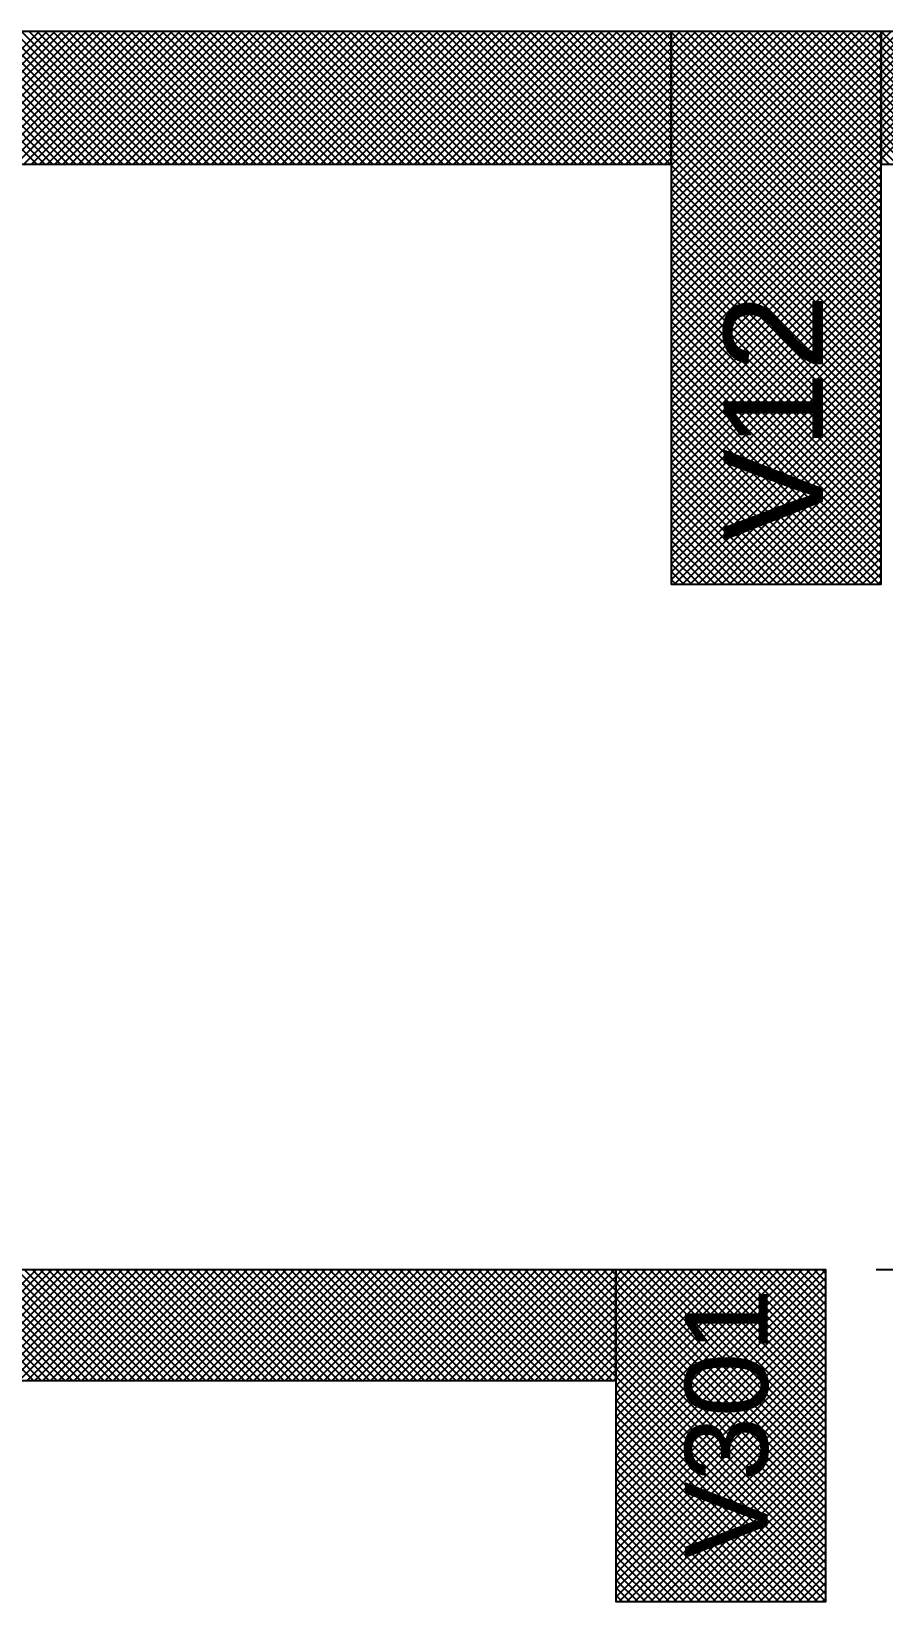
# Model space of a CAD drawing. Extents: x 0 to 119, y 0 to 84.
# Drawn here: x 52.922 to 54.463, y 29.363 to 32.203 of the extents above; entities that cross this region are included whole.
import ezdxf

# ---------------------------------------------------------------- set-up
doc = ezdxf.new("R2010")
doc.units = 0
doc.header["$MEASUREMENT"] = 0
doc.linetypes.add('ESTILO_TQS_0002', pattern=[0.4, 0.1, -0.3])
for name, color, linetype in [('29', 9, 'CONTINUOUS'), ('3', 7, 'CONTINUOUS'), ('32', 250, 'CONTINUOUS'), ('6', 178, 'CONTINUOUS')]:
    doc.layers.add(name, color=color, linetype=linetype)
doc.styles.add('TQS_ARIAL', font='arial.ttf')

msp = doc.modelspace()

# ---------------------------------------------------------------- linework, layer by layer
at = {"layer": '29', "color": 9, "linetype": 'Continuous'}
for p, q in [((52.691819, 32.203421), (52.931819, 31.963421)), ((52.695792, 31.963421), (52.935792, 32.203421)), ((52.705961, 32.203421), (52.945961, 31.963421)), ((52.709934, 31.963421), (52.949934, 32.203421)), ((52.720103, 32.203421), (52.960103, 31.963421)), ((52.724076, 31.963421), (52.964076, 32.203421)), ((52.734246, 32.203421), (52.974246, 31.963421)), ((52.738218, 31.963421), (52.978218, 32.203421)), ((52.748388, 32.203421), (52.988388, 31.963421)), ((52.75236, 31.963421), (52.99236, 32.203421)), ((52.76253, 32.203421), (53.00253, 31.963421)), ((52.766502, 31.963421), (53.006502, 32.203421)), ((52.776672, 32.203421), (53.016672, 31.963421)), ((52.780645, 31.963421), (53.020645, 32.203421)), ((52.790814, 32.203421), (53.030814, 31.963421)), ((52.794787, 31.963421), (53.034787, 32.203421)), ((52.804956, 32.203421), (53.044956, 31.963421)), ((52.808929, 31.963421), (53.048929, 32.203421)), ((52.819098, 32.203421), (53.059098, 31.963421)), ((52.823071, 31.963421), (53.063071, 32.203421)), ((52.833241, 32.203421), (53.073241, 31.963421)), ((52.837213, 31.963421), (53.077213, 32.203421)), ((52.847383, 32.203421), (53.087383, 31.963421)), ((52.851355, 31.963421), (53.091355, 32.203421)), ((52.861525, 32.203421), (53.101525, 31.963421)), ((52.865497, 31.963421), (53.105497, 32.203421)), ((52.875667, 32.203421), (53.115667, 31.963421)), ((52.87964, 31.963421), (53.11964, 32.203421)), ((52.889809, 32.203421), (53.129809, 31.963421)), ((52.893782, 31.963421), (53.133782, 32.203421)), ((52.903951, 32.203421), (53.143951, 31.963421)), ((52.907924, 31.963421), (53.147924, 32.203421)), ((52.918093, 32.203421), (53.158093, 31.963421)), ((52.922066, 31.963421), (53.162066, 32.203421)), ((52.932235, 32.203421), (53.171581, 31.963421)), ((52.936208, 31.963421), (53.176208, 32.203421)), ((52.946378, 32.203421), (53.186378, 31.963421)), ((52.95035, 31.963421), (53.19035, 32.203421)), ((52.96052, 32.203421), (53.20052, 31.963421)), ((52.964492, 31.963421), (53.204492, 32.203421)), ((52.974662, 32.203421), (53.214662, 31.963421)), ((52.978635, 31.963421), (53.218635, 32.203421)), ((52.988804, 32.203421), (53.228804, 31.963421)), ((52.992777, 31.963421), (53.232777, 32.203421)), ((53.002946, 32.203421), (53.242946, 31.963421)), ((53.006919, 31.963421), (53.246919, 32.203421)), ((53.017088, 32.203421), (53.257088, 31.963421)), ((53.021061, 31.963421), (53.261061, 32.203421)), ((53.03123, 32.203421), (53.27123, 31.963421)), ((53.035203, 31.963421), (53.275203, 32.203421)), ((53.045373, 32.203421), (53.285373, 31.963421)), ((53.049345, 31.963421), (53.289345, 32.203421)), ((53.059515, 32.203421), (53.299515, 31.963421)), ((53.063487, 31.963421), (53.303487, 32.203421)), ((53.073657, 32.203421), (53.313657, 31.963421)), ((53.077629, 31.963421), (53.317629, 32.203421)), ((53.087799, 32.203421), (53.327799, 31.963421)), ((53.091772, 31.963421), (53.331772, 32.203421)), ((53.101941, 32.203421), (53.341941, 31.963421)), ((53.105914, 31.963421), (53.345914, 32.203421)), ((53.116083, 32.203421), (53.356083, 31.963421)), ((53.120056, 31.963421), (53.360056, 32.203421)), ((53.130225, 32.203421), (53.370225, 31.963421)), ((53.134198, 31.963421), (53.374198, 32.203421)), ((53.144368, 32.203421), (53.384368, 31.963421)), ((53.14834, 31.963421), (53.388167, 32.203421)), ((53.15851, 32.203421), (53.39851, 31.963421)), ((53.162482, 31.963421), (53.402482, 32.203421)), ((53.172652, 32.203421), (53.412652, 31.963421)), ((53.176624, 31.963421), (53.416624, 32.203421)), ((53.186794, 32.203421), (53.426794, 31.963421)), ((53.190767, 31.963421), (53.430767, 32.203421)), ((53.200936, 32.203421), (53.440936, 31.963421)), ((53.204909, 31.963421), (53.444909, 32.203421)), ((53.215078, 32.203421), (53.455078, 31.963421)), ((53.219051, 31.963421), (53.459051, 32.203421)), ((53.22922, 32.203421), (53.46922, 31.963421)), ((53.233193, 31.963421), (53.473193, 32.203421)), ((53.243362, 32.203421), (53.483362, 31.963421)), ((53.247335, 31.963421), (53.487335, 32.203421)), ((53.257505, 32.203421), (53.497505, 31.963421)), ((53.261477, 31.963421), (53.501477, 32.203421)), ((53.271647, 32.203421), (53.511647, 31.963421)), ((53.275619, 31.963421), (53.515619, 32.203421)), ((53.285789, 32.203421), (53.525789, 31.963421)), ((53.289761, 31.963421), (53.529761, 32.203421)), ((53.299931, 32.203421), (53.539931, 31.963421)), ((53.303904, 31.963421), (53.543904, 32.203421)), ((53.314073, 32.203421), (53.554073, 31.963421)), ((53.318046, 31.963421), (53.558046, 32.203421)), ((53.328215, 32.203421), (53.568215, 31.963421)), ((53.332188, 31.963421), (53.572188, 32.203421)), ((53.342357, 32.203421), (53.582357, 31.963421)), ((53.34633, 31.963421), (53.58633, 32.203421)), ((53.3565, 32.203421), (53.5965, 31.963421)), ((53.360472, 31.963421), (53.600472, 32.203421)), ((53.370642, 32.203421), (53.610642, 31.963421)), ((53.374614, 31.963421), (53.614614, 32.203421)), ((53.384784, 32.203421), (53.624784, 31.963421)), ((53.388756, 31.963421), (53.628756, 32.203421)), ((53.398926, 32.203421), (53.638926, 31.963421)), ((53.402899, 31.963421), (53.642899, 32.203421)), ((53.413068, 32.203421), (53.653068, 31.963421)), ((53.417041, 31.963421), (53.657041, 32.203421)), ((53.42721, 32.203421), (53.66721, 31.963421)), ((53.431183, 31.963421), (53.671183, 32.203421)), ((53.441352, 32.203421), (53.681352, 31.963421)), ((53.445325, 31.963421), (53.685325, 32.203421)), ((53.455494, 32.203421), (53.695494, 31.963421)), ((53.459467, 31.963421), (53.699467, 32.203421)), ((53.469637, 32.203421), (53.709637, 31.963421)), ((53.473609, 31.963421), (53.713609, 32.203421)), ((53.483779, 32.203421), (53.723779, 31.963421)), ((53.487751, 31.963421), (53.727751, 32.203421)), ((53.497921, 32.203421), (53.737921, 31.963421)), ((53.501894, 31.963421), (53.741894, 32.203421)), ((53.512063, 32.203421), (53.752063, 31.963421)), ((53.516036, 31.963421), (53.756036, 32.203421)), ((53.526205, 32.203421), (53.766205, 31.963421)), ((53.530178, 31.963421), (53.770178, 32.203421)), ((53.540347, 32.203421), (53.780347, 31.963421)), ((53.54432, 31.963421), (53.78432, 32.203421)), ((53.554489, 32.203421), (53.794489, 31.963421)), ((53.558462, 31.963421), (53.798462, 32.203421)), ((53.568632, 32.203421), (53.808632, 31.963421)), ((53.572604, 31.963421), (53.812604, 32.203421)), ((53.582774, 32.203421), (53.822774, 31.963421)), ((53.586746, 31.963421), (53.826746, 32.203421)), ((53.596916, 32.203421), (53.836916, 31.963421)), ((53.600888, 31.963421), (53.840888, 32.203421)), ((53.611058, 32.203421), (53.851058, 31.963421)), ((53.615031, 31.963421), (53.855031, 32.203421)), ((53.6252, 32.203421), (53.8652, 31.963421)), ((53.629173, 31.963421), (53.869173, 32.203421)), ((53.639342, 32.203421), (53.879342, 31.963421)), ((53.643315, 31.963421), (53.883315, 32.203421)), ((53.653484, 32.203421), (53.893484, 31.963421)), ((53.657457, 31.963421), (53.897457, 32.203421)), ((53.667627, 32.203421), (53.907627, 31.963421)), ((53.671599, 31.963421), (53.911599, 32.203421)), ((53.681769, 32.203421), (53.921769, 31.963421)), ((53.685741, 31.963421), (53.925741, 32.203421)), ((53.695911, 32.203421), (53.935911, 31.963421)), ((53.699883, 31.963421), (53.939883, 32.203421)), ((53.710053, 32.203421), (53.950053, 31.963421)), ((53.714026, 31.963421), (53.954026, 32.203421)), ((53.724195, 32.203421), (53.964195, 31.963421)), ((53.728168, 31.963421), (53.968168, 32.203421)), ((53.738337, 32.203421), (53.978337, 31.963421)), ((53.74231, 31.963421), (53.98231, 32.203421)), ((53.752479, 32.203421), (53.992479, 31.963421)), ((53.756452, 31.963421), (53.996452, 32.203421)), ((53.766621, 32.203421), (54.006621, 31.963421)), ((53.770594, 31.963421), (54.010594, 32.203421)), ((53.780764, 32.203421), (54.020764, 31.963421)), ((53.784736, 31.963421), (54.024736, 32.203421)), ((53.794906, 32.203421), (54.034906, 31.963421)), ((53.798878, 31.963421), (54.038676, 32.203421)), ((53.809048, 32.203421), (54.049048, 31.963421)), ((53.813021, 31.963421), (54.053021, 32.203421)), ((53.82319, 32.203421), (54.06319, 31.963421)), ((53.827163, 31.963421), (54.067163, 32.203421)), ((53.837332, 32.203421), (54.077332, 31.963421)), ((53.841305, 31.963421), (54.079092, 32.201208)), ((53.851474, 32.203421), (54.079092, 31.975803)), ((53.855447, 31.963421), (54.079092, 32.187066)), ((53.865616, 32.203421), (54.079092, 31.989945)), ((53.879759, 32.203421), (54.079092, 32.004087)), ((53.893901, 32.203421), (54.079092, 32.01823)), ((53.908043, 32.203421), (54.079092, 32.032372)), ((53.922185, 32.203421), (54.079092, 32.046514)), ((53.936327, 32.203421), (54.079092, 32.060656)), ((53.950469, 32.203421), (54.079092, 32.074798)), ((53.964611, 32.203421), (54.079092, 32.08894)), ((53.978754, 32.203421), (54.079092, 32.103082)), ((53.992896, 32.203421), (54.079092, 32.117225)), ((54.007038, 32.203421), (54.079092, 32.131367)), ((54.02118, 32.203421), (54.079092, 32.145509)), ((54.035322, 32.203421), (54.079092, 32.159651)), ((54.049464, 32.203421), (54.079092, 32.173793)), ((54.063606, 32.203421), (54.079092, 32.187935)), ((54.077748, 32.203421), (54.079092, 32.202077)), ((54.079092, 31.833513), (54.449, 32.203421)), ((54.079092, 31.847655), (54.434858, 32.203421)), ((54.079092, 31.861797), (54.420716, 32.203421)), ((54.079092, 31.875939), (54.406574, 32.203421)), ((54.079092, 31.890081), (54.392432, 32.203421)), ((54.079092, 31.904223), (54.37829, 32.203421)), ((54.079092, 31.918366), (54.364147, 32.203421)), ((54.079092, 31.932508), (54.350005, 32.203421)), ((54.079092, 31.94665), (54.335863, 32.203421)), ((54.079092, 31.960792), (54.321721, 32.203421)), ((54.079092, 31.974934), (54.307579, 32.203421)), ((54.079092, 31.989076), (54.293437, 32.203421)), ((54.079092, 32.003218), (54.279295, 32.203421)), ((54.079092, 32.017361), (54.265153, 32.203421)), ((54.079092, 32.031503), (54.25101, 32.203421)), ((54.079092, 32.045645), (54.236868, 32.203421)), ((54.079092, 32.059787), (54.222726, 32.203421)), ((54.079092, 32.073929), (54.208584, 32.203421)), ((54.079092, 32.088071), (54.194442, 32.203421)), ((54.079092, 32.102213), (54.1803, 32.203421)), ((54.079092, 32.116355), (54.166158, 32.203421)), ((54.079092, 32.130498), (54.152015, 32.203421)), ((54.079092, 32.14464), (54.137873, 32.203421)), ((54.079092, 32.158782), (54.123731, 32.203421)), ((54.079092, 32.172924), (54.109589, 32.203421)), ((54.079092, 32.187066), (54.095447, 32.203421)), ((54.079092, 32.201208), (54.081305, 32.203421)), ((54.079092, 32.202077), (54.459092, 31.822077)), ((54.079092, 31.819371), (54.459092, 32.199371)), ((54.079092, 32.187935), (54.459092, 31.807935)), ((54.079092, 31.805229), (54.459092, 32.185229)), ((54.091891, 32.203421), (54.459092, 31.836219)), ((54.106033, 32.203421), (54.459092, 31.850362)), ((54.120175, 32.203421), (54.459092, 31.864504)), ((54.134317, 32.203421), (54.459092, 31.878646)), ((54.148459, 32.203421), (54.459092, 31.892788)), ((54.162601, 32.203421), (54.459092, 31.90693)), ((54.176743, 32.203421), (54.459092, 31.921072)), ((54.190886, 32.203421), (54.459092, 31.935214)), ((54.205028, 32.203421), (54.459092, 31.949357)), ((54.21917, 32.203421), (54.459092, 31.963499)), ((54.233312, 32.203421), (54.459092, 31.977641)), ((54.247454, 32.203421), (54.459092, 31.991783)), ((54.261596, 32.203421), (54.459092, 32.005925)), ((54.275738, 32.203421), (54.459092, 32.020067)), ((54.289881, 32.203421), (54.459092, 32.034209)), ((54.304023, 32.203421), (54.459092, 32.048351)), ((54.318165, 32.203421), (54.459092, 32.062494)), ((54.332307, 32.203421), (54.459092, 32.076636)), ((54.346449, 32.203421), (54.459092, 32.090778)), ((54.360591, 32.203421), (54.459092, 32.10492)), ((54.374733, 32.203421), (54.459092, 32.119062)), ((54.388875, 32.203421), (54.459092, 32.133204)), ((54.403018, 32.203421), (54.459092, 32.147346)), ((54.41716, 32.203421), (54.459092, 32.161489)), ((54.431302, 32.203421), (54.459092, 32.175631)), ((54.445444, 32.203421), (54.459092, 32.189773)), ((54.459092, 32.203421), (54.699586, 31.963421)), ((54.459092, 31.973096), (54.689417, 32.203421)), ((54.459092, 31.987239), (54.675274, 32.203421)), ((54.459092, 32.001381), (54.661132, 32.203421)), ((54.459092, 32.015523), (54.64699, 32.203421)), ((54.459092, 32.029665), (54.632848, 32.203421)), ((54.459092, 32.043807), (54.618706, 32.203421)), ((54.459092, 32.057949), (54.604564, 32.203421)), ((54.459092, 32.072091), (54.590422, 32.203421)), ((54.459092, 32.086234), (54.57628, 32.203421)), ((54.459092, 32.100376), (54.562137, 32.203421)), ((54.459092, 32.114518), (54.547995, 32.203421)), ((54.459092, 32.12866), (54.533853, 32.203421)), ((54.459092, 32.142802), (54.519711, 32.203421)), ((54.459092, 32.156944), (54.505569, 32.203421)), ((54.459092, 32.171086), (54.491427, 32.203421)), ((54.459092, 32.185229), (54.477285, 32.203421)), ((54.459092, 32.199371), (54.463142, 32.203421)), ((54.459092, 32.189773), (54.685444, 31.963421)), ((53.869589, 31.963421), (54.079092, 32.172924)), ((53.883731, 31.963421), (54.079092, 32.158782)), ((54.079092, 32.173793), (54.459092, 31.793793)), ((54.079092, 31.791086), (54.459092, 32.171086)), ((54.079092, 32.159651), (54.459092, 31.779651)), ((54.079092, 31.776944), (54.459092, 32.156944)), ((54.459092, 32.175631), (54.671302, 31.963421)), ((54.459092, 32.161489), (54.65716, 31.963421)), ((53.897873, 31.963421), (54.079092, 32.14464)), ((53.912015, 31.963421), (54.079092, 32.130498)), ((54.079092, 32.145509), (54.459092, 31.765509)), ((54.079092, 31.762802), (54.459092, 32.142802)), ((54.079092, 32.131367), (54.459092, 31.751367)), ((54.079092, 31.74866), (54.459092, 32.12866)), ((54.459092, 32.147346), (54.643018, 31.963421)), ((54.459092, 32.133204), (54.628875, 31.963421)), ((53.926158, 31.963421), (54.079092, 32.116355)), ((53.9403, 31.963421), (54.079092, 32.102213)), ((54.079092, 32.117225), (54.459092, 31.737225)), ((54.079092, 31.734518), (54.459092, 32.114518)), ((54.079092, 32.103082), (54.459092, 31.723082)), ((54.079092, 31.720376), (54.459092, 32.100376)), ((54.459092, 32.119062), (54.614733, 31.963421)), ((54.459092, 32.10492), (54.600591, 31.963421)), ((53.954442, 31.963421), (54.079092, 32.088071)), ((53.968584, 31.963421), (54.079092, 32.073929)), ((54.079092, 32.08894), (54.459092, 31.70894)), ((54.079092, 31.706234), (54.459092, 32.086234)), ((54.079092, 32.074798), (54.459092, 31.694798)), ((54.079092, 31.692091), (54.459092, 32.072091)), ((54.459092, 32.090778), (54.586449, 31.963421)), ((54.459092, 32.076636), (54.572307, 31.963421)), ((53.982726, 31.963421), (54.079092, 32.059787)), ((53.996868, 31.963421), (54.079092, 32.045645)), ((54.079092, 32.060656), (54.459092, 31.680656)), ((54.079092, 31.677949), (54.459092, 32.057949)), ((54.079092, 32.046514), (54.459092, 31.666514)), ((54.079092, 31.663807), (54.459092, 32.043807)), ((54.459092, 32.062494), (54.558165, 31.963421)), ((54.459092, 32.048351), (54.544023, 31.963421)), ((54.01101, 31.963421), (54.079092, 32.031503)), ((54.025153, 31.963421), (54.079092, 32.017361)), ((54.079092, 32.032372), (54.459092, 31.652372)), ((54.079092, 31.649665), (54.459092, 32.029665)), ((54.079092, 32.01823), (54.459092, 31.63823)), ((54.079092, 31.635523), (54.459092, 32.015523)), ((54.459092, 32.034209), (54.529881, 31.963421)), ((54.459092, 32.020067), (54.515738, 31.963421)), ((54.038676, 31.963421), (54.079092, 32.003218)), ((54.053437, 31.963421), (54.079092, 31.989076)), ((54.079092, 32.004087), (54.459092, 31.624087)), ((54.079092, 31.621381), (54.459092, 32.001381)), ((54.079092, 31.989945), (54.459092, 31.609945)), ((54.079092, 31.607036), (54.459092, 31.987239)), ((54.459092, 32.005925), (54.501596, 31.963421)), ((54.459092, 31.991783), (54.487454, 31.963421)), ((54.067579, 31.963421), (54.079092, 31.974934)), ((54.079092, 31.975803), (54.459092, 31.595803)), ((54.079092, 31.593096), (54.459092, 31.973096)), ((54.079092, 31.961661), (54.459092, 31.581661)), ((54.079092, 31.578954), (54.459092, 31.958954)), ((54.459092, 31.977641), (54.473312, 31.963421)), ((54.079092, 31.947519), (54.459092, 31.567519)), ((54.079092, 31.564812), (54.459092, 31.944812)), ((54.079092, 31.933377), (54.459092, 31.553377)), ((54.079092, 31.55067), (54.459092, 31.93067)), ((54.079092, 31.919235), (54.459092, 31.539235)), ((54.079092, 31.536528), (54.459092, 31.916528)), ((54.079092, 31.905092), (54.459092, 31.525092)), ((54.079092, 31.522386), (54.459092, 31.902386)), ((54.079092, 31.89095), (54.459092, 31.51095)), ((54.079092, 31.508244), (54.459092, 31.888244)), ((54.079092, 31.876808), (54.459092, 31.496808)), ((54.079092, 31.494102), (54.459092, 31.874102)), ((54.079092, 31.862666), (54.459092, 31.482666)), ((54.079092, 31.479959), (54.459092, 31.859959)), ((54.079092, 31.848524), (54.459092, 31.468524)), ((54.079092, 31.465817), (54.459092, 31.845817)), ((54.079092, 31.834382), (54.459092, 31.454382)), ((54.079092, 31.451675), (54.459092, 31.831675)), ((54.079092, 31.82024), (54.459092, 31.44024)), ((54.079092, 31.437533), (54.459092, 31.817533)), ((54.079092, 31.806098), (54.459092, 31.426098)), ((54.079092, 31.423391), (54.459092, 31.803391)), ((54.079092, 31.791955), (54.459092, 31.411955)), ((54.079092, 31.409249), (54.459092, 31.789249)), ((54.079092, 31.777813), (54.459092, 31.397813)), ((54.079092, 31.395107), (54.459092, 31.775107)), ((54.079092, 31.763671), (54.459092, 31.383671)), ((54.079092, 31.380964), (54.459092, 31.760964)), ((54.079092, 31.749529), (54.459092, 31.369529)), ((54.079092, 31.366822), (54.459092, 31.746822)), ((54.079092, 31.735387), (54.459092, 31.355387)), ((54.079092, 31.35268), (54.459092, 31.73268)), ((54.079092, 31.721245), (54.459092, 31.341245)), ((54.079092, 31.338538), (54.459092, 31.718538)), ((54.079092, 31.707103), (54.459092, 31.327103)), ((54.079092, 31.324396), (54.459092, 31.704396)), ((54.079092, 31.69296), (54.459092, 31.31296)), ((54.079092, 31.310254), (54.459092, 31.690254)), ((54.079092, 31.678818), (54.459092, 31.298818)), ((54.079092, 31.296112), (54.459092, 31.676112)), ((54.079092, 31.664676), (54.459092, 31.284676)), ((54.079092, 31.281969), (54.459092, 31.661969)), ((54.079092, 31.650534), (54.459092, 31.270534)), ((54.079092, 31.267827), (54.459092, 31.647827)), ((54.079092, 31.636392), (54.459092, 31.256392)), ((54.079092, 31.253685), (54.459092, 31.633685)), ((54.079092, 31.62225), (54.459092, 31.24225)), ((54.079092, 31.239543), (54.459092, 31.619543)), ((54.079092, 31.608108), (54.459092, 31.228108)), ((54.079092, 31.225401), (54.459092, 31.605401)), ((54.079092, 31.593965), (54.459092, 31.213965)), ((54.079092, 31.211259), (54.459092, 31.591259)), ((54.079092, 31.579823), (54.455494, 31.203421)), ((54.079092, 31.565681), (54.441352, 31.203421)), ((54.085396, 31.203421), (54.459092, 31.577117)), ((54.099539, 31.203421), (54.459092, 31.562975)), ((54.079092, 31.551539), (54.42721, 31.203421)), ((54.079092, 31.537397), (54.413068, 31.203421)), ((54.113681, 31.203421), (54.459092, 31.548832)), ((54.127823, 31.203421), (54.459092, 31.53469)), ((54.079092, 31.523255), (54.398926, 31.203421)), ((54.079092, 31.509113), (54.384784, 31.203421)), ((54.141965, 31.203421), (54.459092, 31.520548)), ((54.156107, 31.203421), (54.459092, 31.506406)), ((54.079092, 31.494971), (54.370642, 31.203421)), ((54.079092, 31.480828), (54.3565, 31.203421)), ((54.170249, 31.203421), (54.459092, 31.492264)), ((54.184391, 31.203421), (54.459092, 31.478122)), ((54.079092, 31.466686), (54.342357, 31.203421)), ((54.079092, 31.452544), (54.328215, 31.203421)), ((54.198533, 31.203421), (54.459092, 31.46398)), ((54.212676, 31.203421), (54.459092, 31.449837)), ((54.079092, 31.438402), (54.314073, 31.203421)), ((54.079092, 31.42426), (54.299931, 31.203421)), ((54.226818, 31.203421), (54.459092, 31.435695)), ((54.24096, 31.203421), (54.459092, 31.421553)), ((54.079092, 31.410118), (54.285789, 31.203421)), ((54.079092, 31.395976), (54.271647, 31.203421)), ((54.255102, 31.203421), (54.459092, 31.407411)), ((54.269244, 31.203421), (54.459092, 31.393269)), ((54.079092, 31.381833), (54.257505, 31.203421)), ((54.079092, 31.367691), (54.243362, 31.203421)), ((54.283386, 31.203421), (54.459092, 31.379127)), ((54.297528, 31.203421), (54.459092, 31.364985)), ((54.079092, 31.353549), (54.22922, 31.203421)), ((54.079092, 31.339407), (54.215078, 31.203421)), ((54.079092, 31.325265), (54.200936, 31.203421)), ((54.311671, 31.203421), (54.459092, 31.350843)), ((54.325813, 31.203421), (54.459092, 31.3367)), ((54.079092, 31.311123), (54.186794, 31.203421)), ((54.079092, 31.296981), (54.172652, 31.203421)), ((54.339955, 31.203421), (54.459092, 31.322558)), ((54.354097, 31.203421), (54.459092, 31.308416)), ((54.079092, 31.282839), (54.15851, 31.203421)), ((54.079092, 31.268696), (54.144368, 31.203421)), ((54.368239, 31.203421), (54.459092, 31.294274)), ((54.382381, 31.203421), (54.459092, 31.280132)), ((54.079092, 31.254554), (54.130225, 31.203421)), ((54.079092, 31.240412), (54.116083, 31.203421)), ((54.396523, 31.203421), (54.459092, 31.26599)), ((54.410666, 31.203421), (54.459092, 31.251848)), ((54.079092, 31.22627), (54.101941, 31.203421)), ((54.079092, 31.212128), (54.087799, 31.203421)), ((54.424808, 31.203421), (54.459092, 31.237705)), ((54.43895, 31.203421), (54.459092, 31.223563)), ((54.453092, 31.203421), (54.459092, 31.209421)), ((52.725646, 29.963421), (52.925646, 29.763421)), ((52.730249, 29.763421), (52.930249, 29.963421)), ((52.739788, 29.963421), (52.939788, 29.763421)), ((52.744391, 29.763421), (52.944391, 29.963421)), ((52.753931, 29.963421), (52.953931, 29.763421)), ((52.758533, 29.763421), (52.958533, 29.963421)), ((52.768073, 29.963421), (52.968073, 29.763421)), ((52.772675, 29.763421), (52.972675, 29.963421)), ((52.782215, 29.963421), (52.982215, 29.763421)), ((52.786818, 29.763421), (52.986818, 29.963421)), ((52.796357, 29.963421), (52.996357, 29.763421)), ((52.80096, 29.763421), (53.00096, 29.963421)), ((52.810499, 29.963421), (53.010499, 29.763421)), ((52.815102, 29.763421), (53.015102, 29.963421)), ((52.824641, 29.963421), (53.024641, 29.763421)), ((52.829244, 29.763421), (53.029244, 29.963421)), ((52.838783, 29.963421), (53.038783, 29.763421)), ((52.843386, 29.763421), (53.043386, 29.963421)), ((52.852925, 29.963421), (53.052925, 29.763421)), ((52.857528, 29.763421), (53.057528, 29.963421)), ((52.867068, 29.963421), (53.067068, 29.763421)), ((52.87167, 29.763421), (53.07167, 29.963421)), ((52.88121, 29.963421), (53.08121, 29.763421)), ((52.885812, 29.763421), (53.085812, 29.963421)), ((52.895352, 29.963421), (53.095352, 29.763421)), ((52.899955, 29.763421), (53.099955, 29.963421)), ((52.909494, 29.963421), (53.109494, 29.763421)), ((52.914097, 29.763421), (53.114097, 29.963421)), ((52.923636, 29.963421), (53.123636, 29.763421)), ((52.928239, 29.763421), (53.128239, 29.963421)), ((52.937778, 29.963421), (53.137778, 29.763421)), ((52.942381, 29.763421), (53.142381, 29.963421)), ((52.95192, 29.963421), (53.15192, 29.763421)), ((52.956523, 29.763421), (53.156523, 29.963421)), ((52.966063, 29.963421), (53.166063, 29.763421)), ((52.970665, 29.763421), (53.170665, 29.963421)), ((52.980205, 29.963421), (53.180205, 29.763421)), ((52.984807, 29.763421), (53.184807, 29.963421)), ((52.994347, 29.963421), (53.194347, 29.763421)), ((52.99895, 29.763421), (53.19895, 29.963421)), ((53.008489, 29.963421), (53.208489, 29.763421)), ((53.013092, 29.763421), (53.213092, 29.963421)), ((53.022631, 29.963421), (53.222631, 29.763421)), ((53.027234, 29.763421), (53.227234, 29.963421)), ((53.036773, 29.963421), (53.236773, 29.763421)), ((53.041376, 29.763421), (53.241376, 29.963421)), ((53.050915, 29.963421), (53.250915, 29.763421)), ((53.055518, 29.763421), (53.255518, 29.963421)), ((53.065058, 29.963421), (53.265058, 29.763421)), ((53.06966, 29.763421), (53.26966, 29.963421)), ((53.0792, 29.963421), (53.2792, 29.763421)), ((53.083802, 29.763421), (53.283802, 29.963421)), ((53.093342, 29.963421), (53.293342, 29.763421)), ((53.097945, 29.763421), (53.297945, 29.963421)), ((53.107484, 29.963421), (53.307484, 29.763421)), ((53.112087, 29.763421), (53.312087, 29.963421)), ((53.121626, 29.963421), (53.321626, 29.763421)), ((53.126229, 29.763421), (53.326229, 29.963421)), ((53.135768, 29.963421), (53.335768, 29.763421)), ((53.140371, 29.763421), (53.340371, 29.963421)), ((53.14991, 29.963421), (53.34991, 29.763421)), ((53.154513, 29.763421), (53.354513, 29.963421)), ((53.164052, 29.963421), (53.364052, 29.763421)), ((53.168655, 29.763421), (53.368655, 29.963421)), ((53.178195, 29.963421), (53.378195, 29.763421)), ((53.182797, 29.763421), (53.382797, 29.963421)), ((53.192337, 29.963421), (53.392337, 29.763421)), ((53.196939, 29.763421), (53.396939, 29.963421)), ((53.206479, 29.963421), (53.406479, 29.763421)), ((53.211082, 29.763421), (53.411082, 29.963421)), ((53.220621, 29.963421), (53.420621, 29.763421)), ((53.225224, 29.763421), (53.425224, 29.963421)), ((53.234763, 29.963421), (53.434763, 29.763421)), ((53.239366, 29.763421), (53.439366, 29.963421)), ((53.248905, 29.963421), (53.448905, 29.763421)), ((53.253508, 29.763421), (53.453508, 29.963421)), ((53.263047, 29.963421), (53.463047, 29.763421)), ((53.26765, 29.763421), (53.46765, 29.963421)), ((53.27719, 29.963421), (53.47719, 29.763421)), ((53.281792, 29.763421), (53.481792, 29.963421)), ((53.291332, 29.963421), (53.491332, 29.763421)), ((53.295934, 29.763421), (53.495934, 29.963421)), ((53.305474, 29.963421), (53.505474, 29.763421)), ((53.310077, 29.763421), (53.510077, 29.963421)), ((53.319616, 29.963421), (53.519616, 29.763421)), ((53.324219, 29.763421), (53.524219, 29.963421)), ((53.333758, 29.963421), (53.533758, 29.763421)), ((53.338361, 29.763421), (53.538361, 29.963421)), ((53.3479, 29.963421), (53.5479, 29.763421)), ((53.352503, 29.763421), (53.552503, 29.963421)), ((53.362042, 29.963421), (53.562042, 29.763421)), ((53.366645, 29.763421), (53.566645, 29.963421)), ((53.376185, 29.963421), (53.576185, 29.763421)), ((53.380787, 29.763421), (53.580787, 29.963421)), ((53.390327, 29.963421), (53.590327, 29.763421)), ((53.394929, 29.763421), (53.594929, 29.963421)), ((53.404469, 29.963421), (53.604469, 29.763421)), ((53.409071, 29.763421), (53.609071, 29.963421)), ((53.418611, 29.963421), (53.618611, 29.763421)), ((53.423214, 29.763421), (53.623214, 29.963421)), ((53.432753, 29.963421), (53.632753, 29.763421)), ((53.437356, 29.763421), (53.637356, 29.963421)), ((53.446895, 29.963421), (53.646895, 29.763421)), ((53.451498, 29.763421), (53.651498, 29.963421)), ((53.461037, 29.963421), (53.661037, 29.763421)), ((53.46564, 29.763421), (53.66564, 29.963421)), ((53.475179, 29.963421), (53.675179, 29.763421)), ((53.479782, 29.763421), (53.679782, 29.963421)), ((53.489322, 29.963421), (53.689322, 29.763421)), ((53.493924, 29.763421), (53.693924, 29.963421)), ((53.503464, 29.963421), (53.703464, 29.763421)), ((53.508066, 29.763421), (53.708066, 29.963421)), ((53.517606, 29.963421), (53.717606, 29.763421)), ((53.522209, 29.763421), (53.722209, 29.963421)), ((53.531748, 29.963421), (53.731748, 29.763421)), ((53.536351, 29.763421), (53.736351, 29.963421)), ((53.54589, 29.963421), (53.74589, 29.763421)), ((53.550493, 29.763421), (53.750493, 29.963421)), ((53.560032, 29.963421), (53.760032, 29.763421)), ((53.564635, 29.763421), (53.764635, 29.963421)), ((53.574174, 29.963421), (53.774174, 29.763421)), ((53.578777, 29.763421), (53.778777, 29.963421)), ((53.588317, 29.963421), (53.788317, 29.763421)), ((53.592919, 29.763421), (53.792919, 29.963421)), ((53.602459, 29.963421), (53.802459, 29.763421)), ((53.607061, 29.763421), (53.807061, 29.963421)), ((53.616601, 29.963421), (53.816601, 29.763421)), ((53.621204, 29.763421), (53.821204, 29.963421)), ((53.630743, 29.963421), (53.830743, 29.763421)), ((53.635346, 29.763421), (53.835346, 29.963421)), ((53.644885, 29.963421), (53.844885, 29.763421)), ((53.649488, 29.763421), (53.849488, 29.963421)), ((53.659027, 29.963421), (53.859027, 29.763421)), ((53.66363, 29.763421), (53.86363, 29.963421)), ((53.673169, 29.963421), (53.873169, 29.763421)), ((53.677772, 29.763421), (53.877772, 29.963421)), ((53.687311, 29.963421), (53.887311, 29.763421)), ((53.691914, 29.763421), (53.891914, 29.963421)), ((53.701454, 29.963421), (53.901454, 29.763421)), ((53.706056, 29.763421), (53.906056, 29.963421)), ((53.715596, 29.963421), (53.915596, 29.763421)), ((53.720198, 29.763421), (53.920198, 29.963421)), ((53.729738, 29.963421), (53.929738, 29.763421)), ((53.734341, 29.763421), (53.934341, 29.963421)), ((53.74388, 29.963421), (53.94388, 29.763421)), ((53.748483, 29.763421), (53.948483, 29.963421)), ((53.758022, 29.963421), (53.958022, 29.763421)), ((53.762625, 29.763421), (53.962625, 29.963421)), ((53.772164, 29.963421), (53.972164, 29.763421)), ((53.776767, 29.763421), (53.976767, 29.963421)), ((53.786306, 29.963421), (53.978957, 29.77077)), ((53.800449, 29.963421), (53.978957, 29.784912)), ((53.814591, 29.963421), (53.978957, 29.799054)), ((53.828733, 29.963421), (53.978957, 29.813196)), ((53.842875, 29.963421), (53.978957, 29.827338)), ((53.857017, 29.963421), (53.978957, 29.84148)), ((53.871159, 29.963421), (53.978957, 29.855623)), ((53.885301, 29.963421), (53.978957, 29.869765)), ((53.899444, 29.963421), (53.978957, 29.883907)), ((53.913586, 29.963421), (53.978957, 29.898049)), ((53.927728, 29.963421), (53.978957, 29.912191)), ((53.94187, 29.963421), (53.978957, 29.926333)), ((53.956012, 29.963421), (53.978957, 29.940475)), ((53.970154, 29.963421), (53.978957, 29.954617)), ((53.978957, 29.583774), (54.358957, 29.963421)), ((53.978957, 29.597916), (54.344463, 29.963421)), ((53.978957, 29.612058), (54.33032, 29.963421)), ((53.978957, 29.6262), (54.316178, 29.963421)), ((53.978957, 29.640342), (54.302036, 29.963421)), ((53.978957, 29.654484), (54.287894, 29.963421)), ((53.978957, 29.667765), (54.273752, 29.963421)), ((53.978957, 29.682768), (54.25961, 29.963421)), ((53.978957, 29.696911), (54.245468, 29.963421)), ((53.978957, 29.711053), (54.231325, 29.963421)), ((53.978957, 29.725195), (54.217183, 29.963421)), ((53.978957, 29.739337), (54.203041, 29.963421)), ((53.978957, 29.753479), (54.188899, 29.963421)), ((53.978957, 29.767621), (54.174757, 29.963421)), ((53.978957, 29.781763), (54.160615, 29.963421)), ((53.978957, 29.795906), (54.146473, 29.963421)), ((53.978957, 29.810048), (54.132331, 29.963421)), ((53.978957, 29.82419), (54.118188, 29.963421)), ((53.978957, 29.838332), (54.104046, 29.963421)), ((53.978957, 29.852474), (54.089904, 29.963421)), ((53.978957, 29.866616), (54.075762, 29.963421)), ((53.978957, 29.880758), (54.06162, 29.963421)), ((53.978957, 29.8949), (54.047478, 29.963421)), ((53.978957, 29.909043), (54.033336, 29.963421)), ((53.978957, 29.923185), (54.018335, 29.963421)), ((53.978957, 29.937327), (54.005051, 29.963421)), ((53.978957, 29.951469), (53.990909, 29.963421)), ((53.984296, 29.963421), (54.358957, 29.58876)), ((53.998438, 29.963421), (54.358957, 29.602902)), ((54.012581, 29.963421), (54.358957, 29.617044)), ((54.026723, 29.963421), (54.358957, 29.631186)), ((54.040865, 29.963421), (54.358957, 29.645328)), ((54.055007, 29.963421), (54.358957, 29.659077)), ((54.069149, 29.963421), (54.358957, 29.673612)), ((54.083291, 29.963421), (54.358957, 29.687755)), ((54.097433, 29.963421), (54.358957, 29.701897)), ((54.111576, 29.963421), (54.358957, 29.716039)), ((54.125718, 29.963421), (54.358957, 29.730181)), ((54.13986, 29.963421), (54.358957, 29.744323)), ((54.154002, 29.963421), (54.358957, 29.758465)), ((54.168144, 29.963421), (54.358957, 29.772607)), ((54.182286, 29.963421), (54.358957, 29.78675)), ((54.196428, 29.963421), (54.358957, 29.800892)), ((54.210571, 29.963421), (54.358957, 29.815034)), ((54.224713, 29.963421), (54.358957, 29.829176)), ((54.238855, 29.963421), (54.358957, 29.843318)), ((54.252997, 29.963421), (54.358957, 29.85746)), ((54.267139, 29.963421), (54.358957, 29.871602)), ((54.281281, 29.963421), (54.358957, 29.885744)), ((54.295423, 29.963421), (54.358957, 29.899887)), ((54.309565, 29.963421), (54.358957, 29.914029)), ((54.323708, 29.963421), (54.358957, 29.928171)), ((54.33785, 29.963421), (54.358957, 29.942313)), ((54.351992, 29.963421), (54.358957, 29.956455)), ((53.790909, 29.763421), (53.978957, 29.951469)), ((53.805051, 29.763421), (53.978957, 29.937327)), ((53.978957, 29.954617), (54.358957, 29.574617)), ((53.978957, 29.569631), (54.358957, 29.949631)), ((53.978957, 29.940475), (54.358957, 29.560475)), ((53.978957, 29.555489), (54.358957, 29.935489)), ((53.819193, 29.763421), (53.978957, 29.923185)), ((53.833336, 29.763421), (53.978957, 29.909043)), ((53.978957, 29.926333), (54.358957, 29.546333)), ((53.978957, 29.541347), (54.358957, 29.921347)), ((53.978957, 29.912191), (54.358957, 29.532191)), ((53.978957, 29.527205), (54.358957, 29.907205)), ((53.847478, 29.763421), (53.978957, 29.8949)), ((53.86162, 29.763421), (53.978957, 29.880758)), ((53.978957, 29.898049), (54.358957, 29.518049)), ((53.978957, 29.513063), (54.358957, 29.893063)), ((53.978957, 29.883907), (54.358957, 29.503907)), ((53.978957, 29.498921), (54.358957, 29.878921)), ((53.875762, 29.763421), (53.978957, 29.866616)), ((53.889904, 29.763421), (53.978957, 29.852474)), ((53.978957, 29.869765), (54.358957, 29.489765)), ((53.978957, 29.484779), (54.358957, 29.864779)), ((53.978957, 29.855623), (54.358957, 29.475623)), ((53.978957, 29.470636), (54.358957, 29.850636)), ((53.904046, 29.763421), (53.978957, 29.838332)), ((53.918188, 29.763421), (53.978957, 29.82419)), ((53.978957, 29.84148), (54.358957, 29.46148)), ((53.978957, 29.456494), (54.358957, 29.836494)), ((53.978957, 29.827338), (54.358957, 29.447338)), ((53.978957, 29.442352), (54.358957, 29.822352)), ((53.932331, 29.763421), (53.978957, 29.810048)), ((53.946473, 29.763421), (53.978957, 29.795906)), ((53.978957, 29.813196), (54.358957, 29.433196)), ((53.978957, 29.42821), (54.358957, 29.80821)), ((53.978957, 29.799054), (54.358957, 29.419054)), ((53.978957, 29.414068), (54.358957, 29.794068)), ((53.960615, 29.763421), (53.978957, 29.781763)), ((53.974757, 29.763421), (53.978957, 29.767621)), ((53.978957, 29.784912), (54.358957, 29.404912)), ((53.978957, 29.399926), (54.358957, 29.779926)), ((53.978957, 29.77077), (54.358957, 29.39077)), ((53.978957, 29.385784), (54.358957, 29.765784)), ((53.978957, 29.756628), (54.358957, 29.376628)), ((53.978957, 29.371641), (54.358957, 29.751641)), ((53.978957, 29.742485), (54.358957, 29.363421)), ((53.984879, 29.363421), (54.358957, 29.737499)), ((53.978957, 29.728343), (54.34388, 29.363421)), ((53.978957, 29.714201), (54.329738, 29.363421)), ((53.999021, 29.363421), (54.358957, 29.723357)), ((54.013163, 29.363421), (54.358957, 29.709215)), ((53.978957, 29.700059), (54.315596, 29.363421)), ((53.978957, 29.685917), (54.301454, 29.363421)), ((54.027305, 29.363421), (54.358957, 29.695073)), ((54.041447, 29.363421), (54.358957, 29.680931)), ((53.978957, 29.671775), (54.287311, 29.363421)), ((53.978957, 29.657633), (54.273169, 29.363421)), ((54.05559, 29.363421), (54.358957, 29.666789)), ((54.069732, 29.363421), (54.358957, 29.652647)), ((53.978957, 29.64349), (54.259027, 29.363421)), ((53.978957, 29.629348), (54.244885, 29.363421)), ((54.083874, 29.363421), (54.358957, 29.638504)), ((54.098016, 29.363421), (54.358957, 29.624362)), ((53.978957, 29.615206), (54.230743, 29.363421)), ((53.978957, 29.601064), (54.216601, 29.363421)), ((54.112158, 29.363421), (54.358957, 29.61022)), ((54.1263, 29.363421), (54.358957, 29.596078)), ((53.978957, 29.586922), (54.202459, 29.363421)), ((53.978957, 29.57278), (54.188317, 29.363421)), ((54.140442, 29.363421), (54.358957, 29.581936)), ((54.154584, 29.363421), (54.358957, 29.567794)), ((53.978957, 29.558638), (54.174174, 29.363421)), ((53.978957, 29.544496), (54.160032, 29.363421)), ((54.168727, 29.363421), (54.358957, 29.553652)), ((54.182869, 29.363421), (54.358957, 29.539509)), ((53.978957, 29.530353), (54.14589, 29.363421)), ((53.978957, 29.516211), (54.131748, 29.363421)), ((54.197011, 29.363421), (54.358957, 29.525367)), ((54.211153, 29.363421), (54.358957, 29.511225)), ((53.978957, 29.502069), (54.117606, 29.363421)), ((53.978957, 29.487927), (54.103464, 29.363421)), ((54.225295, 29.363421), (54.358957, 29.497083)), ((54.239437, 29.363421), (54.358957, 29.482941)), ((53.978957, 29.473785), (54.089322, 29.363421)), ((53.978957, 29.459643), (54.075179, 29.363421)), ((54.253579, 29.363421), (54.358957, 29.468799)), ((54.267722, 29.363421), (54.358957, 29.454657)), ((53.978957, 29.445501), (54.061037, 29.363421)), ((53.978957, 29.431358), (54.046895, 29.363421)), ((54.281864, 29.363421), (54.358957, 29.440514)), ((54.296006, 29.363421), (54.358957, 29.426372)), ((53.978957, 29.417216), (54.032753, 29.363421)), ((53.978957, 29.403074), (54.018611, 29.363421)), ((54.310148, 29.363421), (54.358957, 29.41223)), ((54.32429, 29.363421), (54.358957, 29.398088)), ((53.978957, 29.388932), (54.004469, 29.363421)), ((53.978957, 29.37479), (53.990327, 29.363421)), ((54.338432, 29.363421), (54.358957, 29.383946)), ((54.352574, 29.363421), (54.358957, 29.369804))]:
    msp.add_line(p, q, dxfattribs=at)
for points in [[(51.988997, 32.085159), (51.988997, 32.060289), (51.988997, 31.963421), (52.792176, 31.963421), (53.171581, 31.963421), (53.251368, 31.963421), (53.901878, 31.963421), (54.038676, 31.963421), (54.079092, 31.963421), (54.079092, 32.081683), (54.079092, 32.106553), (54.079092, 32.203421), (54.038676, 32.203421), (53.388167, 32.203421), (53.251368, 32.203421), (52.871963, 32.203421), (52.792176, 32.203421), (51.988997, 32.203421), (51.988997, 32.085159)], [(54.11847, 32.203421), (54.079092, 32.203421), (54.079092, 31.710661), (54.079092, 31.607036), (54.079092, 31.203421), (54.266341, 31.203421), (54.305718, 31.203421), (54.459092, 31.203421), (54.459092, 31.696181), (54.459092, 31.799806), (54.459092, 32.203421), (54.305718, 32.203421), (54.11847, 32.203421)], [(54.459092, 32.085159), (54.459092, 32.060289), (54.459092, 31.963421), (54.907105, 31.963421), (55.882528, 31.963421), (56.549899, 31.963421), (56.549899, 32.011527), (56.549899, 32.036397), (56.549899, 32.037685), (56.549899, 32.157817), (56.549899, 32.159423), (56.549899, 32.160186), (56.549899, 32.203421), (56.519728, 32.203421), (55.489462, 32.203421), (54.907105, 32.203421), (54.459092, 32.203421), (54.459092, 32.085159)], [(51.128957, 29.963421), (51.128957, 29.864869), (51.128957, 29.790013), (51.128957, 29.763421), (51.932156, 29.763421), (52.542228, 29.763421), (53.143396, 29.763421), (53.600014, 29.763421), (53.978957, 29.763421), (53.978957, 29.861973), (53.978957, 29.882698), (53.978957, 29.963421), (53.600014, 29.963421), (52.998847, 29.963421), (52.542228, 29.963421), (51.73903, 29.963421), (51.128957, 29.963421)], [(54.018335, 29.963421), (53.978957, 29.963421), (53.978957, 29.667765), (53.978957, 29.60559), (53.978957, 29.363421), (54.166206, 29.363421), (54.205584, 29.363421), (54.358957, 29.363421), (54.358957, 29.659077), (54.358957, 29.721252), (54.358957, 29.963421), (54.205584, 29.963421), (54.018335, 29.963421)]]:
    msp.add_lwpolyline(points, dxfattribs=at)
at = {"layer": '3', "color": 7, "linetype": 'Continuous'}
msp.add_line((56.549899, 32.203421), (47.053151, 32.203421), dxfattribs=at)
at = {"layer": '3', "color": 7, "linetype": 'ESTILO_TQS_0002'}
msp.add_line((56.549899, 29.963421), (47.053151, 29.963421), dxfattribs=at)
at = {"layer": '32', "color": 250, "linetype": 'Continuous'}
for p, q in [((53.061665, 32.203421), (53.061665, 32.203421)), ((53.171581, 31.963421), (53.171581, 31.963421))]:
    msp.add_line(p, q, dxfattribs=at)
at = {"layer": '6', "color": 178, "linetype": 'Continuous'}
for p, q in [((53.251368, 32.203421), (52.871963, 32.203421)), ((53.388167, 32.203421), (53.251368, 32.203421)), ((54.038676, 32.203421), (53.388167, 32.203421)), ((54.079092, 32.203421), (54.038676, 32.203421)), ((54.11847, 32.203421), (54.079092, 32.203421)), ((54.459092, 32.203421), (54.11847, 32.203421)), ((54.907105, 32.203421), (54.459092, 32.203421)), ((52.792176, 31.963421), (53.171581, 31.963421)), ((53.171581, 31.963421), (53.251368, 31.963421)), ((53.251368, 31.963421), (53.901878, 31.963421)), ((53.901878, 31.963421), (54.038676, 31.963421)), ((54.038676, 31.963421), (54.079092, 31.963421)), ((54.079092, 31.963421), (54.079092, 31.710661)), ((54.459092, 31.799806), (54.459092, 31.963421)), ((54.459092, 31.963421), (54.907105, 31.963421)), ((54.459092, 31.696181), (54.459092, 31.799806)), ((54.079092, 31.710661), (54.079092, 31.607036)), ((54.459092, 31.203421), (54.459092, 31.696181)), ((54.079092, 31.607036), (54.079092, 31.203421)), ((54.079092, 31.203421), (54.266341, 31.203421)), ((54.266341, 31.203421), (54.305718, 31.203421)), ((54.305718, 31.203421), (54.459092, 31.203421)), ((53.978957, 29.963421), (51.128957, 29.963421)), ((54.018335, 29.963421), (53.978957, 29.963421)), ((54.358957, 29.963421), (54.018335, 29.963421)), ((54.358957, 29.721252), (54.358957, 29.963421)), ((52.542228, 29.763421), (53.143396, 29.763421)), ((53.143396, 29.763421), (53.600014, 29.763421)), ((53.600014, 29.763421), (53.978957, 29.763421)), ((53.978957, 29.763421), (53.978957, 29.667765)), ((54.358957, 29.659077), (54.358957, 29.721252)), ((53.978957, 29.667765), (53.978957, 29.60559)), ((54.358957, 29.363421), (54.358957, 29.659077)), ((53.978957, 29.60559), (53.978957, 29.363421)), ((53.978957, 29.363421), (54.166206, 29.363421)), ((54.166206, 29.363421), (54.205584, 29.363421)), ((54.205584, 29.363421), (54.358957, 29.363421))]:
    msp.add_line(p, q, dxfattribs=at)

# ---------------------------------------------------------------- texts
at = {"layer": '32', "color": 250, "linetype": 'Continuous', "style": 'TQS_ARIAL'}
for s, height, p in [('V12', 0.18, (54.35401, 31.280917)), ('V301', 0.15, (54.253875, 29.440916))]:
    msp.add_text(s, height=height, rotation=90, dxfattribs=at).set_placement(p)

doc.saveas('drawing.dxf')
